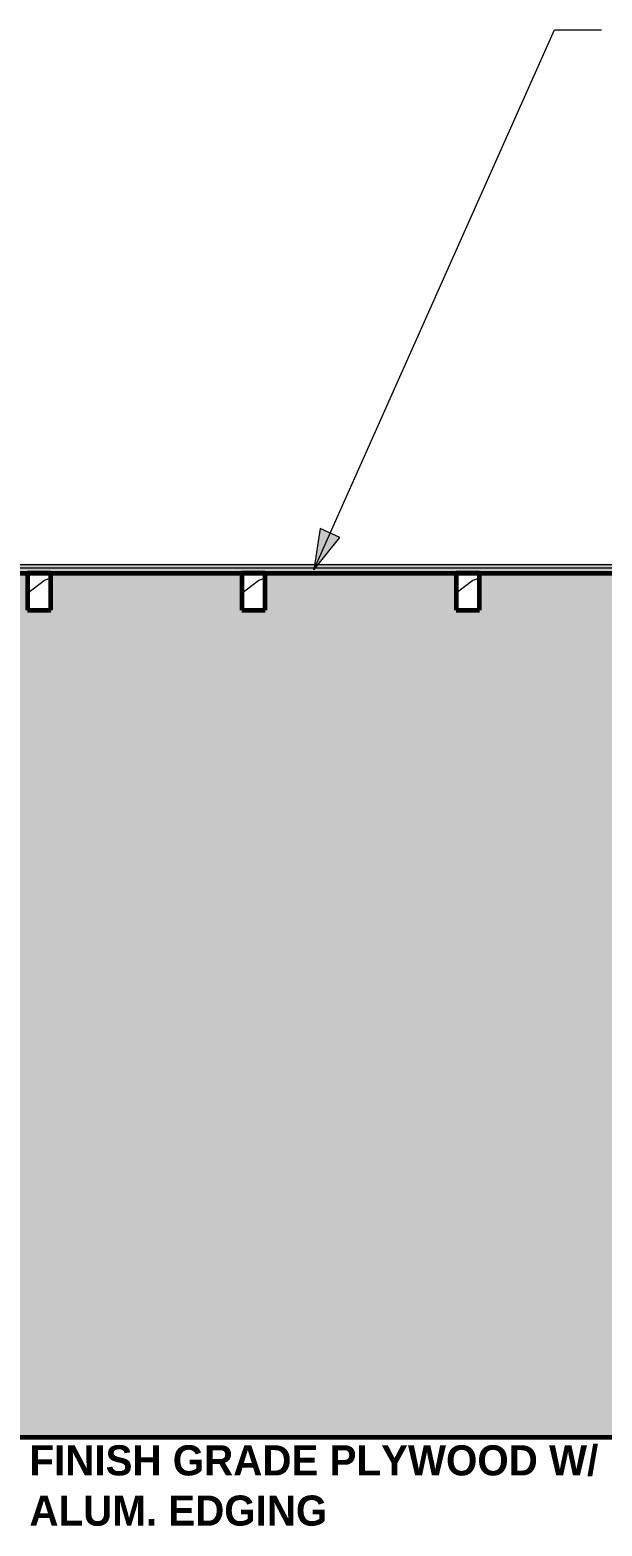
# Model space of a CAD drawing. Header units: inches. Extents: x -3547 to 1646, y 123 to 485.
# Drawn here: x -2946.5 to -2861.1, y 122.8 to 346.1 of the extents above; entities that cross this region are included whole.
import ezdxf

# ---------------------------------------------------------------- set-up
doc = ezdxf.new("R2010")
doc.units = ezdxf.units.IN
doc.header["$MEASUREMENT"] = 0
doc.linetypes.add('Grid Line 1_2_', pattern=[0.875, 0.5, -0.125, 0.125, -0.125])
for name, color, linetype, lineweight in [('0-1', 7, 'Continuous', 5), ('0-2', 7, 'Continuous', 9), ('A-FLOR-1', 8, 'Continuous', 5), ('A-FLOR-2', 250, 'Continuous', 60), ('A-FLOR-LEVL-1', 51, 'Grid Line 1_2_', 9), ('A-FLOR-MCUT-1', 10, 'Continuous', 18), ('A-FLOR-PATT-1', 7, 'Continuous', 9), ('A-FLOR-PATT-3', 253, 'Continuous', 9), ('G-ANNO-TEXT', 231, 'Continuous', 9), ('I-WALL', 2, 'Continuous', 18), ('S-BEAM', 12, 'Continuous', 9), ('S-BEAM-1', 250, 'Continuous', 60)]:
    doc.layers.add(name, color=color, linetype=linetype, lineweight=lineweight)
doc.styles.add('Century Gothic_B', font='GOTHICB.TTF', dxfattribs={"height": 4.5})
pattern_1 = [(216.87, (-3000.367, 7.997), (23.989771, 15.993643), [3.998, -35.986]), (206.565, (-2995.569, 5.598), (-7.99708, -7.99662), [8.941, -8.941]), (198.435, (-2995.569, 1.599), (-15.993845, -7.997098), [5.058, -20.23])]

# ---------------------------------------------------------------- blocks, each defined once
blk = doc.blocks.new('CTR - 1st Phase - Shell_rvt-1-INTERIOR ELEVATION - CORRIDOR WEST _202_W_ - 2ND FLOOR - EAST WALL')
at = {"layer": 'A-FLOR-1'}
blk.add_hatch(color=256, dxfattribs=at).paths.add_polyline_path([(-2456.07, 265.75), (-2448.73, 265.75), (-2448.73, 266.25), (-3498.93, 266.25), (-3498.93, 265.75), (-2464.28, 265.75)], flags=0)
at = {"layer": 'A-FLOR-PATT-1'}
h = blk.add_hatch(dxfattribs=at)
h.set_pattern_fill('FP_3', color=256, style=0, pattern_type=2)
h.set_pattern_definition([(0, (-3003.566, 0), (0, 2.399), []), (315, (-3003.566, 0), (2.398506, 0), [3.393, -3.393]), (45, (-3003.566, 0), (2.398506, 0), [3.393, -3.393])])
h.paths.add_polyline_path([(-3277.22, 265), (-2448.73, 265), (-2448.73, 265.75), (-3498.93, 265.75), (-3498.93, 265), (-3285.43, 265)], flags=0)
at = {"layer": 'A-FLOR-PATT-3'}
h = blk.add_hatch(dxfattribs=at)
h.set_pattern_fill('FP_4', color=256, style=0, pattern_type=2)
h.set_pattern_definition([(0, (-3003.566, 0), (7.68, 1.92), [0.634, -5.126, 0.634, -5.126, -30.72]), (0, (-3003.566, 0), (7.68, 1.92), [-11.52, 0.634, -10.886, 0.634, -5.126, -13.44]), (0, (-3003.566, 0), (7.68, 1.92), [-28.8, 0.634, -3.206, 0.634, -8.966]), (120, (-3000.686, 0.96), (-5.502769, 5.691075), [0.634, -5.126, 0.634, -5.126, -30.72]), (120, (-3000.686, 0.96), (-5.502769, 5.691075), [-11.52, 0.634, -10.886, 0.634, -5.126, -13.44]), (120, (-3000.686, 0.96), (-5.502769, 5.691075), [-28.8, 0.634, -3.206, 0.634, -8.966]), (240, (-2999.726, 4.8), (-2.177231, -7.611075), [0.634, -5.126, 0.634, -5.126, -30.72]), (240, (-2999.726, 4.8), (-2.177231, -7.611075), [-11.52, 0.634, -10.886, 0.634, -5.126, -13.44]), (240, (-2999.726, 4.8), (-2.177231, -7.611075), [-28.8, 0.634, -3.206, 0.634, -8.966])])
h.paths.add_polyline_path([(-2456.07, 266.25), (-2448.73, 266.25), (-2448.73, 266.44), (-3498.93, 266.44), (-3498.93, 266.25), (-2464.28, 266.25)], flags=0)
at = {"layer": 'A-FLOR-2'}
for p, q in [((-3498.93, 265), (-2448.73, 265)), ((-2448.73, 136), (-3498.93, 136))]:
    blk.add_line(p, q, dxfattribs=at)
at = {"layer": 'A-FLOR-MCUT-1'}
for p, q in [((-2448.73, 266.25), (-3498.93, 266.25)), ((-2448.73, 265.75), (-3498.93, 265.75))]:
    blk.add_line(p, q, dxfattribs=at)
blk = doc.blocks.new('LVL-Laminated Veneer Lumber - 4X6 S_ PINE - NO_ 1-V12-INTERIOR ELEVATION - CORRIDOR WEST _202_W_ - 2ND FLOOR - EAST WALL')
at = {"layer": 'S-BEAM'}
h = blk.add_hatch(dxfattribs=at)
h.set_pattern_fill('FP_7', color=256, style=0, pattern_type=2)
h.set_pattern_definition(pattern_1)
h.paths.add_polyline_path([(-2943.37, 259.5), (-2943.37, 265), (-2946.87, 265), (-2946.87, 259.5)], flags=0)
at = {"layer": 'S-BEAM-1'}
for p, q in [((-2943.37, 265), (-2946.87, 265)), ((-2946.87, 265), (-2946.87, 259.5)), ((-2943.37, 259.5), (-2943.37, 265)), ((-2946.87, 259.5), (-2943.37, 259.5))]:
    blk.add_line(p, q, dxfattribs=at)
blk = doc.blocks.new('LVL-Laminated Veneer Lumber - 4X6 S_ PINE - NO_ 1-V14-INTERIOR ELEVATION - CORRIDOR WEST _202_W_ - 2ND FLOOR - EAST WALL')
at = {"layer": 'S-BEAM'}
h = blk.add_hatch(dxfattribs=at)
h.set_pattern_fill('FP_7', color=256, style=0, pattern_type=2)
h.set_pattern_definition(pattern_1)
h.paths.add_polyline_path([(-2911.37, 259.5), (-2911.37, 265), (-2914.87, 265), (-2914.87, 259.5)], flags=0)
at = {"layer": 'S-BEAM-1'}
for p, q in [((-2911.37, 265), (-2914.87, 265)), ((-2914.87, 265), (-2914.87, 259.5)), ((-2911.37, 259.5), (-2911.37, 265)), ((-2914.87, 259.5), (-2911.37, 259.5))]:
    blk.add_line(p, q, dxfattribs=at)
blk = doc.blocks.new('LVL-Laminated Veneer Lumber - 4X6 S_ PINE - NO_ 1-V15-INTERIOR ELEVATION - CORRIDOR WEST _202_W_ - 2ND FLOOR - EAST WALL')
at = {"layer": 'S-BEAM'}
h = blk.add_hatch(dxfattribs=at)
h.set_pattern_fill('FP_7', color=256, style=0, pattern_type=2)
h.set_pattern_definition(pattern_1)
h.paths.add_polyline_path([(-2879.37, 259.5), (-2879.37, 265), (-2882.87, 265), (-2882.87, 259.5)], flags=0)
at = {"layer": 'S-BEAM-1'}
for p, q in [((-2879.37, 265), (-2882.87, 265)), ((-2882.87, 265), (-2882.87, 259.5)), ((-2879.37, 259.5), (-2879.37, 265)), ((-2882.87, 259.5), (-2879.37, 259.5))]:
    blk.add_line(p, q, dxfattribs=at)
blk = doc.blocks.new('CTR - 1st Phase - Structure_rvt-1-INTERIOR ELEVATION - CORRIDOR WEST _202_W_ - 2ND FLOOR - EAST WALL')
at = {"layer": '0-2'}
for name in ['LVL-Laminated Veneer Lumber - 4X6 S_ PINE - NO_ 1-V12-INTERIOR ELEVATION - CORRIDOR WEST _202_W_ - 2ND FLOOR - EAST WALL', 'LVL-Laminated Veneer Lumber - 4X6 S_ PINE - NO_ 1-V14-INTERIOR ELEVATION - CORRIDOR WEST _202_W_ - 2ND FLOOR - EAST WALL', 'LVL-Laminated Veneer Lumber - 4X6 S_ PINE - NO_ 1-V15-INTERIOR ELEVATION - CORRIDOR WEST _202_W_ - 2ND FLOOR - EAST WALL']:
    blk.add_blockref(name, (0, 0), dxfattribs=at)

msp = doc.modelspace()

# ---------------------------------------------------------------- hatches: boundary and pattern name
at = {"layer": 'G-ANNO-TEXT'}
msp.add_hatch(color=256, dxfattribs=at).paths.add_polyline_path([(-2904.13, 265.53), (-2900.22, 270.36), (-2903.16, 271.67)], flags=0)
at = {"layer": 'I-WALL'}
msp.add_hatch(color=256, dxfattribs=at).paths.add_polyline_path([(-3025.11, 136), (-2784.7, 136), (-2784.7, 241.07), (-2794.9, 241.07), (-2794.9, 241.82), (-2784.7, 241.82), (-2784.7, 259.5), (-2786.87, 259.5), (-2786.87, 265), (-2815.37, 265), (-2815.37, 259.5), (-2818.87, 259.5), (-2818.87, 265), (-2847.37, 265), (-2847.37, 259.5), (-2850.87, 259.5), (-2850.87, 265), (-2879.37, 265), (-2879.37, 259.5), (-2882.87, 259.5), (-2882.87, 265), (-2911.37, 265), (-2911.37, 259.5), (-2914.87, 259.5), (-2914.87, 265), (-2943.37, 265), (-2943.37, 259.5), (-2946.87, 259.5), (-2946.87, 265), (-2975.37, 265), (-2975.37, 259.5), (-2978.87, 259.5), (-2978.87, 265), (-3007.37, 265), (-3007.37, 259.5), (-3010.87, 259.5), (-3010.87, 265), (-3025.11, 265), (-3025.11, 201.21)], flags=0)

# ---------------------------------------------------------------- linework, layer by layer
at = {"layer": 'A-FLOR-LEVL-1'}
msp.add_line((-3547.3, 136), (-2399.49, 136), dxfattribs=at)
at = {"layer": 'G-ANNO-TEXT'}
for p, q in [((-2904.13, 265.53), (-2868.19, 346.11)), ((-2868.19, 346.11), (-2861.15, 346.11)), ((-2903.16, 271.67), (-2904.13, 265.53)), ((-2904.13, 265.53), (-2900.22, 270.36)), ((-2900.22, 270.36), (-2903.16, 271.67))]:
    msp.add_line(p, q, dxfattribs=at)

# ---------------------------------------------------------------- block references
at = {"layer": '0-1'}
for name in ['CTR - 1st Phase - Shell_rvt-1-INTERIOR ELEVATION - CORRIDOR WEST _202_W_ - 2ND FLOOR - EAST WALL', 'CTR - 1st Phase - Structure_rvt-1-INTERIOR ELEVATION - CORRIDOR WEST _202_W_ - 2ND FLOOR - EAST WALL']:
    msp.add_blockref(name, (0, 0), dxfattribs=at)

# ---------------------------------------------------------------- texts
at = {"layer": 'G-ANNO-TEXT', "char_height": 4.5, "attachment_point": 1, "style": 'Century Gothic_B'}
for s, insert, width in [('FINISH GRADE PLYWOOD W/', (-2946.56, 134.84), 104.232), ('ALUM. EDGING', (-2946.56, 127.34), 55.752)]:
    msp.add_mtext(s, dxfattribs=dict(at, insert=insert, width=width))

doc.saveas('drawing.dxf')
